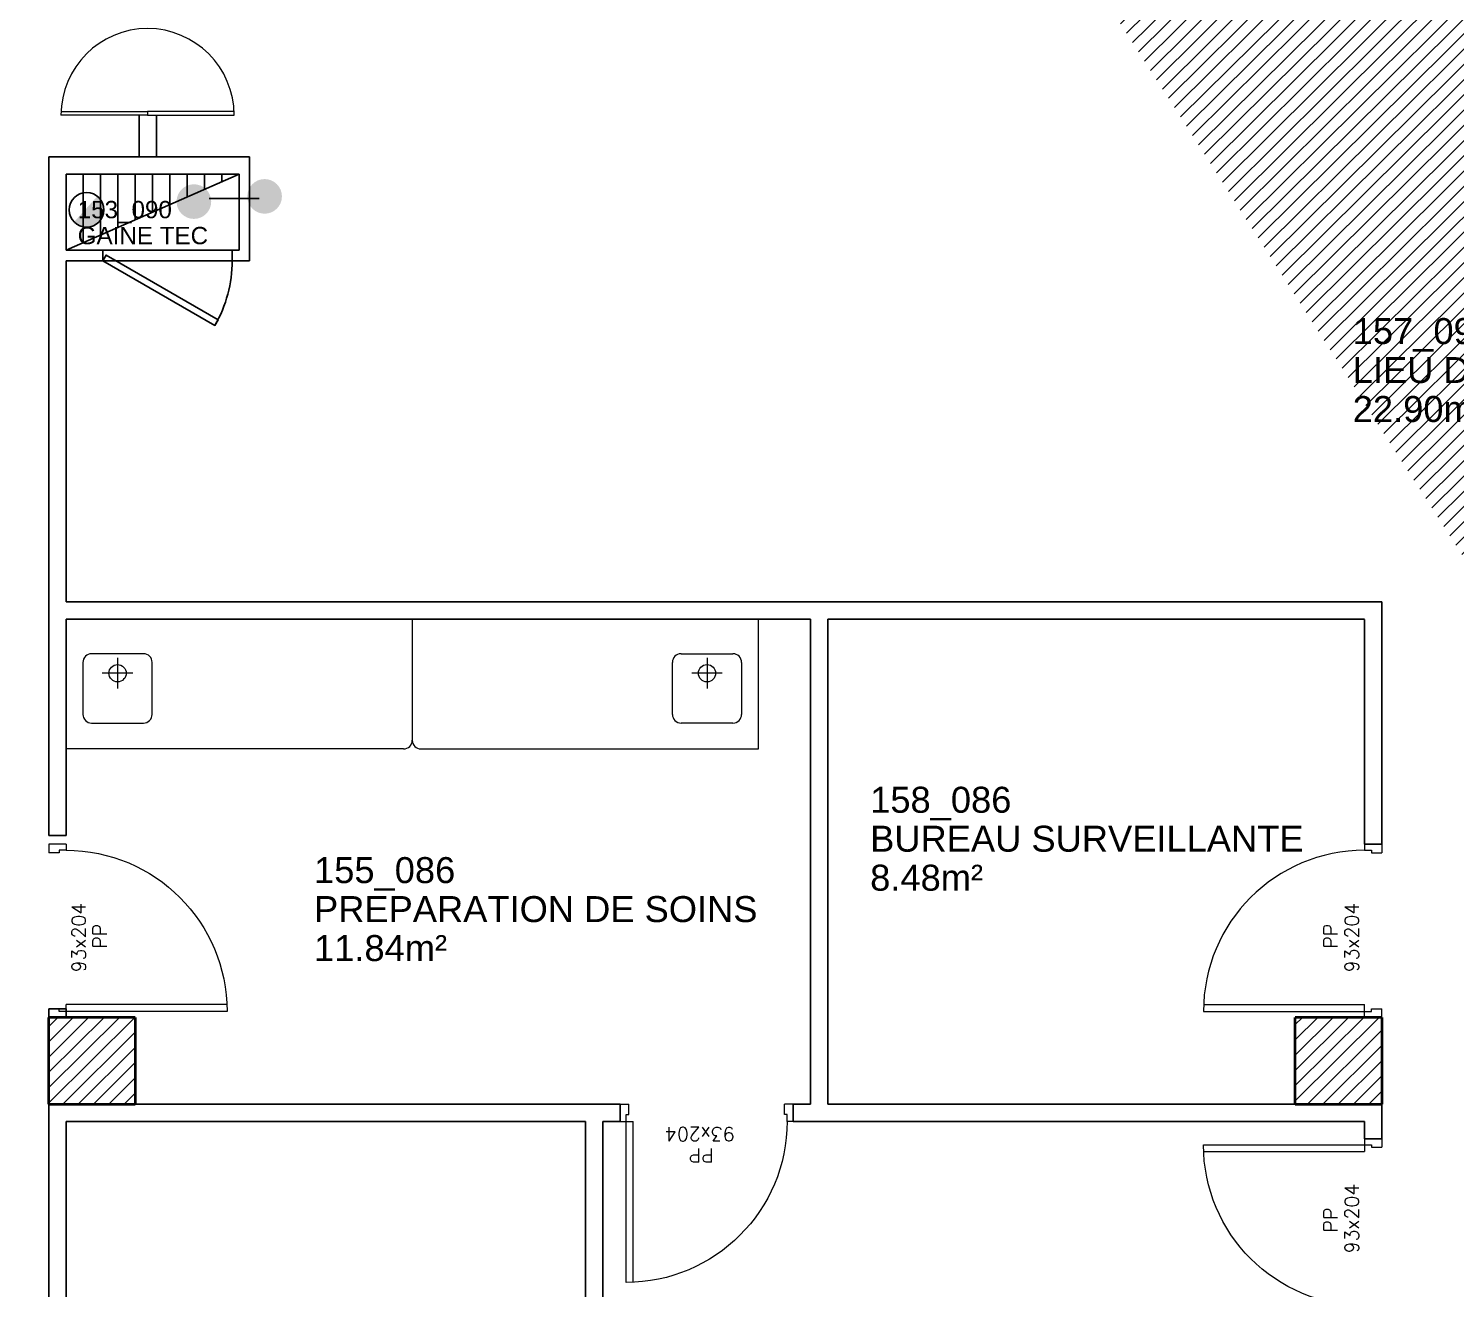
# Model space of a CAD drawing. Header units: millimetres. Extents: x -11 to 211, y -5 to 120.
# Drawn here: x 152.23 to 160.48, y 84.03 to 91.31 of the extents above; entities that cross this region are included whole.
import ezdxf
from ezdxf.enums import TextEntityAlignment as Align

# ---------------------------------------------------------------- set-up
doc = ezdxf.new("R2010")
doc.units = ezdxf.units.MM
doc.header["$LTSCALE"] = 0.1
doc.header["$MEASUREMENT"] = 0
doc.linetypes.add('CONTINU', pattern=[0])
doc.layers.get('0').update_dxf_attribs({"linetype": 'CONTINUOUS'})
for name, color, linetype in [('150 Chute Eaux Usées -Eaux Vannes', 7, 'CONTINUOUS'), ('A_AGENC', 204, 'CONTINUOUS'), ('A_Etiqu_Gaine', 8, 'CONTINUOUS'), ('A_Etiqu_Gaine_ancien', 8, 'CONTINUOUS'), ('A_Etiqu_Gaine_code', 8, 'CONTINUOUS'), ('A_Etiqu_Local', 8, 'CONTINUOUS'), ('A_HACH_STRUC', 7, 'CONTINUOUS'), ('A_MUR_CLOIS', 7, 'CONTINU'), ('A_MURS_CLOI', 7, 'CONTINUOUS')]:
    doc.layers.add(name, color=color, linetype=linetype)
for name, color, linetype, lineweight in [('A_MURS_STRU', 7, 'CONTINU', 40), ('A_PORT', 8, 'CONTINUOUS', 0), ('A_PORTE', 8, 'CONTINU', 0), ('A_SANI', 5, 'CONTINU', 0)]:
    doc.layers.add(name, color=color, linetype=linetype, lineweight=lineweight)
doc.styles.add('Attribut', font='arial.ttf')
doc.styles.add('ROMANS8', font='romans8', dxfattribs={"height": 10})

# ---------------------------------------------------------------- blocks, each defined once
blk = doc.blocks.new('A_Etiqu_Local')
at = {"style": 'Attribut', "flags": 1}
for tag, p in [('CODE_HOPITAL', (-0.4463, 1.632)), ('CODE_SITE', (-0.4463, 1.407)), ('CODE_BATIMENT', (-0.4463, 1.182)), ('CODE_SECTEUR', (-0.4463, 0.957)), ('CODE_ETAGE', (-0.4463, 0.732)), ('NOM_NORMALISE', (-0.4463, -0.843)), ('SECTEUR_ACTIVITE', (-0.4463, -1.068)), ('SOUS_SECTEUR_ACTIVITE', (-0.4463, -1.293)), ('VOLUME', (-0.4463, -1.518)), ('SERVICE', (-0.4463, -1.743)), ('CODE_UG', (-0.4463, -1.968)), ('CODE_UA', (-0.4463, -2.193)), ('CODE_POLE', (-0.4463, -2.418)), ('OCCUPANT_EXTERNE', (-0.4463, -2.643)), ('DISPONIBILITE', (-0.4463, -2.868)), ('ACCES_HANDICAPES', (-0.4463, -3.093)), ('NATURE_SOL', (-0.4463, -3.318)), ('RISQUE_LABORATOIRE', (-0.4463, -3.543)), ('AMIANTE', (-0.4463, -3.768))]:
    blk.add_attdef(tag, p, '', height=0.15, dxfattribs=at)
at = {"layer": 'A_Etiqu_Local', "style": 'Attribut'}
for tag, p in [('CODE_PIECE', (-0.4463, 0.282)), ('NOM_USAGE', (-0.4463, 0.057)), ('SURFACE', (-0.4463, -0.168))]:
    blk.add_attdef(tag, p, '', height=0.15, dxfattribs=at)
blk = doc.blocks.new('A_Etiqu_Gaine')
at = {"style": 'Attribut', "flags": 1}
for tag, p in [('CODE_HOPITAL', (-0.4323, 0.8651)), ('CODE_SITE', (-0.4323, 0.7151)), ('CODE_BATIMENT', (-0.4323, 0.5651)), ('CODE_SECTEUR', (-0.4323, 0.4151)), ('CODE_ETAGE', (-0.4323, 0.2651)), ('NOM_NORMALISE', (-0.4323, -0.3349)), ('SECTEUR_ACTIVITE', (-0.4323, -0.4849)), ('SOUS_SECTEUR_ACTIVITE', (-0.4323, -0.6349)), ('SURFACE', (-0.4323, -0.7849)), ('CODE_UG', (-0.4323, -0.9349)), ('CODE_POLE', (-0.4323, -1.0849)), ('AMIANTE', (-0.4323, -1.2349))]:
    blk.add_attdef(tag, p, '', height=0.1, dxfattribs=at)
at = {"layer": 'A_Etiqu_Gaine', "style": 'Attribut'}
blk.add_attdef('NOM_USAGE', (-0.4323, -0.1849), '', height=0.1, dxfattribs=at)
at = {"layer": 'A_Etiqu_Gaine_ancien', "style": 'Attribut'}
blk.add_attdef('CODE_PIECE_ANCIEN', (-0.4323, 0.1151), '', height=0.1, dxfattribs=at)
at = {"layer": 'A_Etiqu_Gaine_code', "style": 'Attribut'}
blk.add_attdef('CODE_PIECE', (-0.4323, -0.0349), '', height=0.1, dxfattribs=at)
blk = doc.blocks.new('BATI-10')
for p, q in [((0, 0.1), (0, 0)), ((0, 0.1), (0.035, 0.1)), ((0.035, 0.1), (0.035, 0.06)), ((0, 0), (0.05, 0)), ((0.035, 0.06), (0.05, 0.06)), ((0.05, 0.06), (0.05, 0))]:
    blk.add_line(p, q)
blk = doc.blocks.new('P90bt10')
for p, q in [((0.035, 1.03), (0.035, 0.1)), ((0.075, 1.0291), (0.075, 0.1)), ((0.035, 0.1), (0.075, 0.1))]:
    blk.add_line(p, q)
blk.add_arc((0.035, 0.1), 0.93, 0, 90)
blk.add_blockref('BATI-10', (0, 0))
at = {"xscale": -1}
blk.add_blockref('BATI-10', (1, 0), dxfattribs=at)
at = {"style": 'ROMANS8'}
for tag, p in [('DEF', (0.4697, 0.2559)), ('DIM', (0.4612, 0.1335))]:
    blk.add_attdef(tag, text='', height=0.08, dxfattribs=at).set_placement(p, align=Align.CENTER)

msp = doc.modelspace()

# ---------------------------------------------------------------- hatches: boundary and pattern name
at = {"layer": '150 Chute Eaux Usées -Eaux Vannes', "linetype": 'Continuous'}
for points in [[(153.4971, 90.3368, 1), (153.6971, 90.3368, 1)], [(152.497, 90.1895, 0.673684), (152.6688, 90.2591, 0.229561), (152.6307, 90.3376)], [(153.0885, 90.3068, 1), (153.2885, 90.3068, 1)]]:
    msp.add_hatch(color=8, dxfattribs=at).paths.add_polyline_path(points)
at = {"layer": 'A_HACH_STRUC'}
h = msp.add_hatch(dxfattribs=at)
h.set_pattern_fill('ANSI31', color=8, scale=0.5, angle=359.76959, style=0)
h.paths.add_polyline_path([(160.0499, 113.8961), (159.5499, 113.8961), (159.5499, 114.3961), (160.0499, 114.3961)])
h.paths.add_polyline_path([(159.2999, 106.6962), (159.2999, 107.1962), (160.0499, 107.1962), (160.0499, 106.6962)])
h.paths.add_polyline_path([(167.2499, 106.6962), (166.7499, 106.6962), (166.7499, 107.1962), (167.2499, 107.1962)])
h.paths.add_polyline_path([(152.8499, 77.8962), (152.3499, 77.8962), (152.3499, 78.3962), (152.8499, 78.3962)])
h.paths.add_polyline_path([(159.5499, 77.8962), (159.3999, 77.8962), (159.3999, 78.3962), (160.0499, 78.3962), (160.0499, 77.8962)], flags=16)
h.paths.add_polyline_path([(174.4499, 107.1962), (174.4499, 106.6962), (173.9499, 106.6962), (173.9499, 107.1962)])
h.paths.add_polyline_path([(174.4499, 99.9962), (173.9499, 99.9962), (173.9499, 99.4962), (174.4499, 99.4962)])
h.paths.add_polyline_path([(159.4501, 92.3962), (159.4501, 92.6462), (160.1999, 92.6462), (160.1999, 92.3962)], flags=17)
h.paths.add_polyline_path([(159.4501, 92.3962), (159.4501, 92.6462)], flags=16)
h.paths.add_polyline_path([(159.4501, 92.9462), (159.4501, 92.6962)], flags=16)
h.paths.add_polyline_path([(159.4501, 92.9462), (159.4501, 92.6962), (160.1999, 92.6962), (160.1999, 92.9462)], flags=17)
h.paths.add_polyline_path([(160.0499, 85.5962), (160.0499, 85.0962), (159.5499, 85.0962), (159.5499, 85.5962)], flags=17)
h.paths.add_polyline_path([(152.8499, 85.5962), (152.8499, 85.0962), (152.3499, 85.0962), (152.3499, 85.5962)])
h.paths.add_polyline_path([(145.9999, 85.5962), (145.9999, 85.0962), (145.4999, 85.0962), (145.4999, 85.5962)])
h.paths.add_polyline_path([(145.9999, 78.3962), (145.9999, 77.8962), (145.4999, 77.8962), (145.4999, 78.3962)])
edge = h.paths.add_edge_path()
edge.add_line((166.3748, 85.3966), (166.3748, 85.2962))
edge.add_line((166.3748, 78.1965), (166.3748, 78.0962))
edge.add_line((167.0998, 85.2217), (167.0998, 85.4714))
edge.add_line((166.8749, 85.0963), (166.8749, 85.2217))
edge.add_line((167.0998, 85.2217), (166.8749, 85.2217))
edge.add_line((167.0998, 85.4714), (166.8749, 85.4714))
edge.add_line((166.8749, 85.5962), (166.8749, 85.4714))
edge.add_line((166.8749, 85.0962), (166.3748, 85.0962))
edge.add_line((166.3748, 85.0962), (166.3748, 85.2962))
edge.add_line((166.3748, 85.3966), (166.3748, 85.5962))
edge.add_line((166.3748, 85.5962), (166.8749, 85.5962))
edge.add_line((152.3749, 99.6216), (152.3749, 99.8713))
edge.add_line((152.3749, 99.6216), (152.5999, 99.6216))
edge.add_line((152.3749, 99.8713), (152.5999, 99.8713))
edge.add_line((152.5999, 99.9962), (152.5999, 99.8713))
edge.add_line((153.0999, 99.7965), (153.0999, 99.9962))
edge.add_line((153.0999, 99.9962), (152.5999, 99.9962))
edge.add_line((152.5999, 99.4962), (152.5999, 99.6216))
edge.add_line((152.5999, 99.4962), (153.0999, 99.4962))
edge.add_line((153.0999, 99.4962), (153.0999, 99.7965))
edge.add_line((167.0998, 78.0217), (167.0998, 78.2714))
edge.add_line((166.8749, 77.8962), (166.8749, 78.0217))
edge.add_line((167.0998, 78.0217), (166.8749, 78.0217))
edge.add_line((167.0998, 78.2714), (166.8749, 78.2714))
edge.add_line((166.8749, 78.3962), (166.8749, 78.2714))
edge.add_line((166.8749, 77.8962), (166.3748, 77.8962))
edge.add_line((166.3748, 77.8962), (166.3748, 78.0962))
edge.add_line((166.3748, 78.1965), (166.3748, 78.3962))
edge.add_line((166.3748, 78.3962), (166.8749, 78.3962))

# ---------------------------------------------------------------- linework, layer by layer
at = {"layer": '150 Chute Eaux Usées -Eaux Vannes', "color": 8, "const_width": 0.01}
msp.add_lwpolyline([(153.2751, 90.3247), (153.5669, 90.3247)], dxfattribs=at)
at = {"layer": '150 Chute Eaux Usées -Eaux Vannes', "color": 8, "linetype": 'Continuous'}
msp.add_circle((152.5688, 90.2591), 0.1, dxfattribs=at)
at = {"layer": 'A_AGENC', "color": 8, "linetype": 'Continuous'}
for p, q in [((153.4099, 90.0255), (152.6629, 90.0255)), ((153.4099, 89.9655), (152.6629, 89.9655))]:
    msp.add_line(p, q, dxfattribs=at)
msp.add_lwpolyline([(152.6629, 89.9655), (153.3098, 89.592), (153.3284, 89.6244), (152.6815, 89.9979)], close=True, dxfattribs=at)
msp.add_arc((152.6629, 89.9655), 0.747, 329.99999, 0.00001, dxfattribs=at)
at = {"layer": 'A_MUR_CLOIS', "color": 8, "linetype": 'Continuous'}
for p, q in [((152.3499, 90.5655), (152.3499, 86.6462)), ((152.3499, 90.5655), (153.5099, 90.5655)), ((153.5099, 90.5655), (153.5099, 89.9655)), ((152.4499, 90.0255), (153.4499, 90.4655)), ((152.4499, 90.4655), (152.4499, 90.0255)), ((152.4499, 90.4655), (153.4499, 90.4655)), ((152.5499, 90.0695), (152.5499, 90.4655)), ((152.6498, 90.1135), (152.6498, 90.4655)), ((152.7498, 90.1575), (152.7498, 90.4655)), ((152.8498, 90.2015), (152.8498, 90.4655)), ((152.9498, 90.2455), (152.9498, 90.4655)), ((153.0498, 90.2895), (153.0498, 90.4655)), ((153.1498, 90.3335), (153.1498, 90.4655)), ((153.2498, 90.3775), (153.2498, 90.4655)), ((153.3498, 90.4215), (153.3498, 90.4655)), ((153.4499, 90.4655), (153.4499, 90.0255)), ((152.6629, 90.0255), (152.4499, 90.0255)), ((152.6629, 90.0255), (152.6629, 89.9655)), ((153.4099, 89.9655), (153.4099, 90.0255)), ((153.4499, 90.0255), (153.4099, 90.0255)), ((152.6629, 89.9655), (152.4499, 89.9655)), ((153.5099, 89.9655), (153.4099, 89.9655)), ((152.4499, 87.9962), (160.0499, 87.9962)), ((160.0499, 87.9962), (160.0499, 87.8939)), ((152.4499, 87.8962), (152.4499, 86.6462)), ((152.4499, 87.8962), (156.7497, 87.8962)), ((156.7497, 87.8962), (156.7497, 85.0962)), ((156.8497, 87.8962), (156.8497, 85.0962)), ((156.8497, 87.8962), (159.9499, 87.896)), ((152.3499, 86.6462), (152.4499, 86.6462)), ((152.3499, 85.6462), (152.4499, 85.6462)), ((152.3499, 85.6462), (152.3499, 85.5962)), ((152.3499, 85.0962), (152.3499, 82.7462)), ((152.8499, 85.0962), (155.6499, 85.0962)), ((155.6499, 85.0962), (155.6499, 84.9962)), ((156.6497, 84.9962), (156.6497, 85.0962)), ((156.6497, 85.0962), (156.7497, 85.0962)), ((156.8497, 85.0962), (159.5499, 85.0962)), ((160.0499, 85.0962), (160.0499, 84.8962)), ((152.4499, 84.9962), (152.4499, 82.7462)), ((152.4499, 84.9962), (155.4499, 84.9962)), ((155.4499, 84.9962), (155.4499, 82.7462)), ((155.5499, 84.9962), (155.5499, 82.7462)), ((155.5499, 84.9962), (155.6499, 84.9962)), ((156.6497, 84.9962), (159.9499, 84.9962)), ((159.9499, 84.9962), (159.9499, 84.8962)), ((160.0499, 84.8962), (159.9499, 84.8962))]:
    msp.add_line(p, q, dxfattribs=at)
at = {"layer": 'A_MUR_CLOIS', "color": 8}
for p, q in [((152.4499, 87.9962), (152.4499, 89.9655)), ((152.4499, 85.6462), (152.4499, 85.5962))]:
    msp.add_line(p, q, dxfattribs=at)
at = {"layer": 'A_MURS_CLOI', "color": 8}
for p, q in [((152.8721, 90.8059), (152.8721, 90.5655)), ((152.9722, 90.8059), (152.9722, 90.5655))]:
    msp.add_line(p, q, dxfattribs=at)
at = {"layer": 'A_MURS_CLOI', "color": 8, "linetype": 'Continuous'}
msp.add_line((159.9499, 86.5962), (159.9499, 87.894), dxfattribs=at)
msp.add_lwpolyline([(160.0499, 87.8939), (160.0499, 86.5962), (159.9499, 86.5962)], dxfattribs=at)
at = {"layer": 'A_MURS_STRU', "color": 8, "linetype": 'Continuous'}
for p, q in [((152.3499, 85.0962), (152.3499, 85.5962)), ((152.8499, 85.5962), (152.8499, 85.0962)), ((159.5499, 85.0962), (159.5499, 85.5962)), ((160.0499, 85.5962), (160.0499, 85.0962))]:
    msp.add_line(p, q, dxfattribs=at)
for points in [[(152.8499, 85.5962), (152.3499, 85.5962)], [(160.0499, 85.5962), (159.5499, 85.5962)], [(152.3499, 85.0962), (152.8499, 85.0962)], [(159.5499, 85.0962), (160.0499, 85.0962)]]:
    msp.add_lwpolyline(points, dxfattribs=at)
at = {"layer": 'A_PORT', "color": 8}
for p, q in [((152.4209, 90.8273), (152.9209, 90.8273)), ((153.4209, 90.8273), (152.9209, 90.8273)), ((152.9209, 90.8273), (152.9209, 90.8059)), ((152.9209, 90.8059), (152.4209, 90.8059)), ((152.9209, 90.8059), (153.4209, 90.8059))]:
    msp.add_line(p, q, dxfattribs=at)
for start, end in [(90.00001, 180), (0, 89.99999)]:
    msp.add_arc((152.9209, 90.8059), 0.5, start, end, dxfattribs=at)
at = {"layer": 'A_SANI', "color": 8, "linetype": 'Continuous'}
for p, q in [((156.4499, 87.8962), (152.4499, 87.8962)), ((152.4499, 87.1462), (152.4499, 87.8962)), ((154.4499, 87.8962), (154.4499, 87.1962)), ((154.4499, 87.8962), (154.4499, 87.1962)), ((156.4499, 87.1462), (156.4499, 87.8962)), ((152.8975, 87.6962), (152.5975, 87.6962)), ((156.0022, 87.6962), (156.3022, 87.6962)), ((152.5475, 87.6462), (152.5475, 87.3462)), ((152.7475, 87.6717), (152.7475, 87.496)), ((152.9475, 87.3462), (152.9475, 87.6462)), ((155.9522, 87.3462), (155.9522, 87.6462)), ((156.1522, 87.6717), (156.1522, 87.496)), ((156.3522, 87.6462), (156.3522, 87.3462)), ((152.8353, 87.5838), (152.6596, 87.5838)), ((156.2401, 87.5838), (156.0644, 87.5838)), ((152.5975, 87.2962), (152.8975, 87.2962)), ((156.3022, 87.2962), (156.0022, 87.2962)), ((154.3999, 87.1462), (152.4499, 87.1462)), ((154.4999, 87.1462), (156.4499, 87.1462))]:
    msp.add_line(p, q, dxfattribs=at)
for centre in [(152.7475, 87.5838), (156.1522, 87.5838)]:
    msp.add_circle(centre, 0.05, dxfattribs=at)
for centre, start, end in [((152.5975, 87.6462), 89.99709, 179.99718), ((152.8975, 87.6462), 0.00235, 90.00224), ((156.0022, 87.6462), 89.99776, 179.99765), ((156.3022, 87.6462), 0.00282, 90.00291), ((152.5975, 87.3462), 179.99996, 270.00004), ((152.8975, 87.3462), 270.00168, 0.00176), ((156.0022, 87.3462), 179.99824, 269.99832), ((156.3022, 87.3462), 269.99996, 0.00004), ((154.3999, 87.1962), 270.00225, 0.00233), ((154.4999, 87.1962), 179.99767, 269.99775)]:
    msp.add_arc(centre, 0.05, start, end, dxfattribs=at)

# ---------------------------------------------------------------- block references
at = {"layer": 'A_Etiqu_Gaine', "color": 8}
msp.add_blockref('A_Etiqu_Gaine', (152.9499, 90.2455), dxfattribs=at).add_auto_attribs({'CODE_PIECE': '153_090', 'NOM_USAGE': 'GAINE TEC'})
at = {"layer": 'A_Etiqu_Local', "color": 8}
ref = msp.add_blockref('A_Etiqu_Local', (160.3282, 89.2023), dxfattribs=at)
ref.add_attrib('CODE_PIECE', '157_091', (159.8818, 89.4842), dxfattribs={"height": 0.15, "style": 'Attribut'})
ref.add_attrib('NOM_USAGE', 'LIEU DE VIE', (159.8818, 89.2592), dxfattribs={"height": 0.15, "style": 'Attribut'})
ref.add_attrib('SURFACE', '22.90m²', (159.8818, 89.0342), dxfattribs={"height": 0.15, "style": 'Attribut'})
ref = msp.add_blockref('A_Etiqu_Local', (157.5409, 86.4962), dxfattribs=at)
ref.add_attrib('CODE_PIECE', '158_086', (157.0946, 86.7781), dxfattribs={"height": 0.15, "style": 'Attribut'})
ref.add_attrib('NOM_USAGE', 'BUREAU SURVEILLANTE', (157.0946, 86.5531), dxfattribs={"height": 0.15, "style": 'Attribut'})
ref.add_attrib('SURFACE', '8.48m²', (157.0946, 86.3281), dxfattribs={"height": 0.15, "style": 'Attribut'})
ref = msp.add_blockref('A_Etiqu_Local', (154.3287, 86.0898), dxfattribs=at)
ref.add_attrib('CODE_PIECE', '155_086', (153.8824, 86.3718), dxfattribs={"height": 0.15, "style": 'Attribut'})
ref.add_attrib('NOM_USAGE', 'PREPARATION DE SOINS', (153.8824, 86.1468), dxfattribs={"height": 0.15, "style": 'Attribut'})
ref.add_attrib('SURFACE', '11.84m²', (153.8824, 85.9218), dxfattribs={"height": 0.15, "style": 'Attribut'})
at = {"layer": 'A_PORTE', "color": 8}
ref = msp.add_blockref('P90bt10', (152.3499, 85.5962), dxfattribs=dict(at, xscale=-1, rotation=270))
ref.add_attrib('DEF', 'PP', dxfattribs={"layer": '0', "height": 0.08, "rotation": 90, "style": 'ROMANS8'}).set_placement((152.6857, 86.0658), align=Align.CENTER)
ref.add_attrib('DIM', '93x204', dxfattribs={"layer": '0', "height": 0.08, "rotation": 90, "style": 'ROMANS8'}).set_placement((152.5634, 86.0573), align=Align.CENTER)
at = {"layer": 'A_PORTE', "color": 8, "rotation": 90}
msp.add_blockref('P90bt10', (160.0499, 85.5962), dxfattribs=at).add_auto_attribs({'DEF': 'PP', 'DIM': '93x204'})
at = {"layer": 'A_PORTE', "color": 8}
ref = msp.add_blockref('P90bt10', (155.6499, 85.0962), dxfattribs=dict(at, xscale=-1, rotation=180))
ref.add_attrib('DEF', 'PP', dxfattribs={"layer": '0', "height": 0.08, "rotation": 180, "style": 'ROMANS8'}).set_placement((156.1195, 84.8403), align=Align.CENTER)
ref.add_attrib('DIM', '93x204', dxfattribs={"layer": '0', "height": 0.08, "rotation": 180, "style": 'ROMANS8'}).set_placement((156.111, 84.9626), align=Align.CENTER)
ref = msp.add_blockref('P90bt10', (160.0499, 84.8962), dxfattribs=dict(at, xscale=-1, rotation=90))
ref.add_attrib('DEF', 'PP', dxfattribs={"layer": '0', "height": 0.08, "rotation": 90, "style": 'ROMANS8'}).set_placement((159.794, 84.4265), align=Align.CENTER)
ref.add_attrib('DIM', '93x204', dxfattribs={"layer": '0', "height": 0.08, "rotation": 90, "style": 'ROMANS8'}).set_placement((159.9163, 84.435), align=Align.CENTER)

doc.saveas('drawing.dxf')
